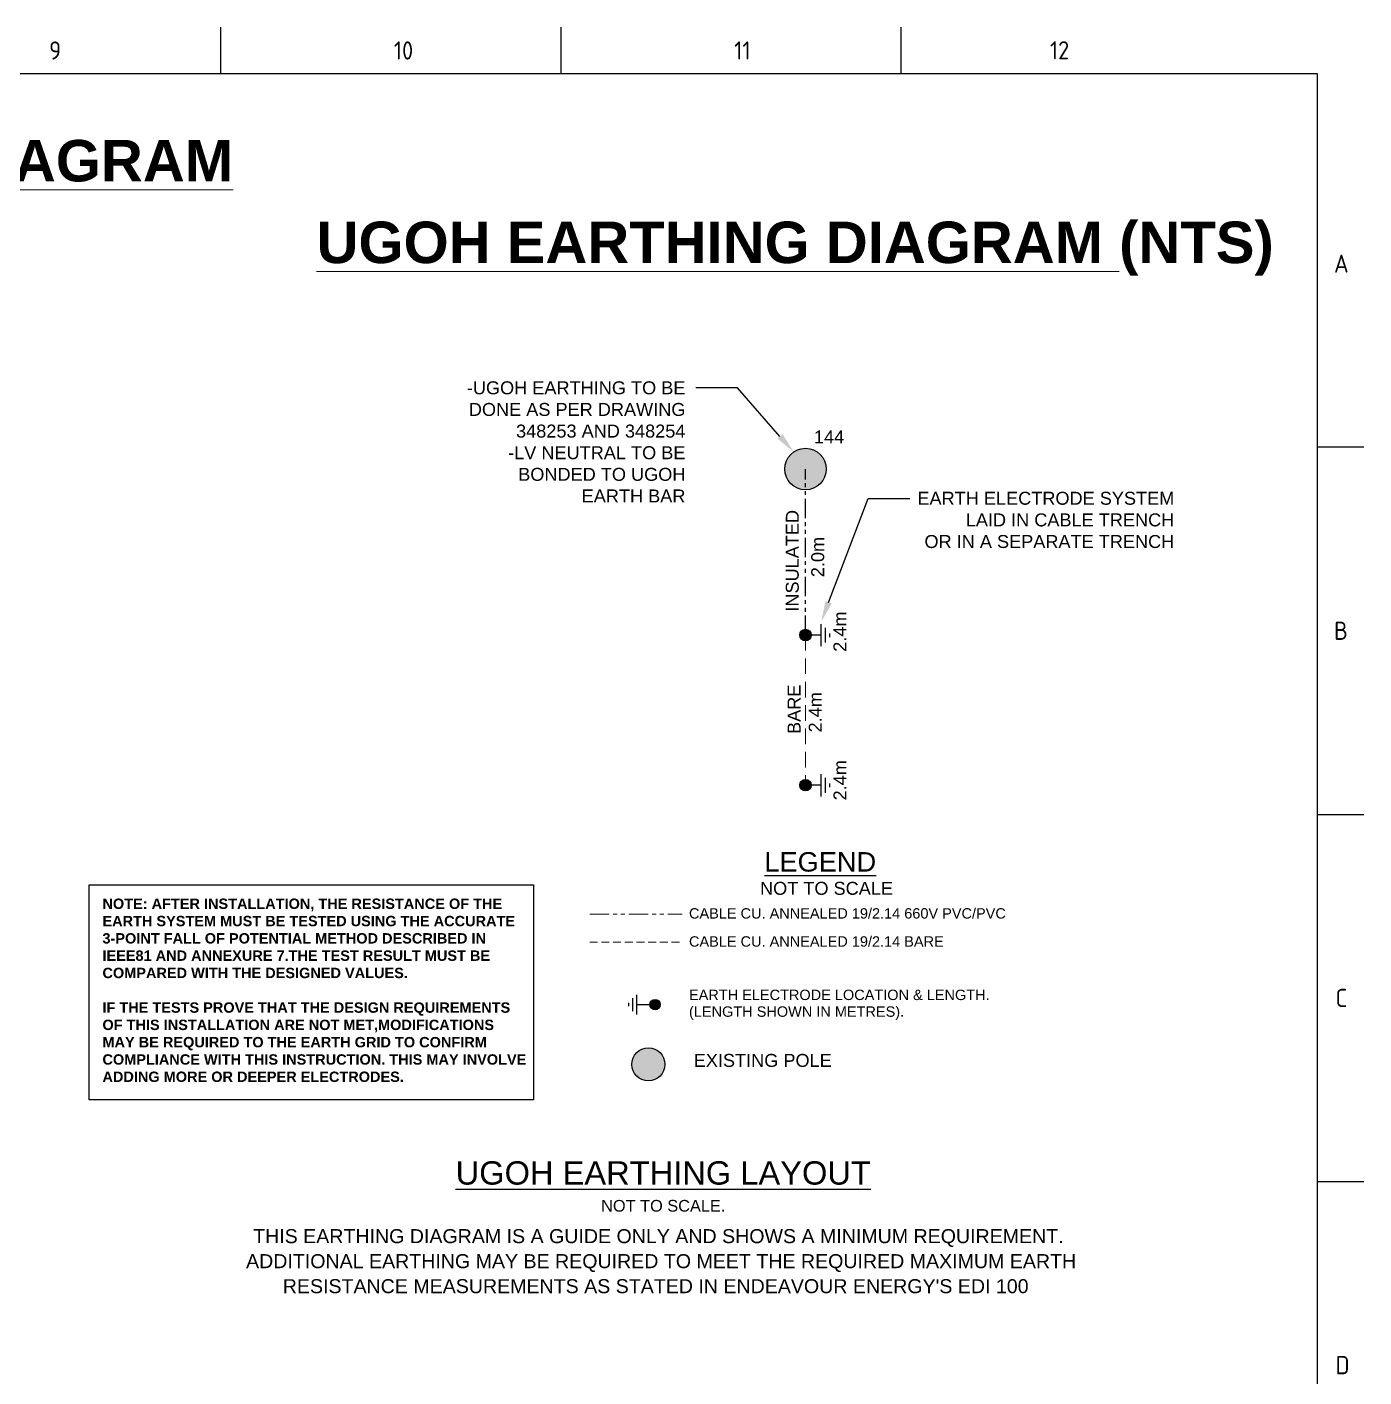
# Paper-space layout 'PAGE 2' of a CAD drawing. Header units: metres. Extents: x -188 to 85036, y -3 to 50921.
# Drawn here: x 555.3 to 812.8, y 323.3 to 583.4 of the extents above; entities that cross this region are included whole.
import ezdxf
from ezdxf import colors
from ezdxf.entities.mleader import LeaderData, LeaderLine
from ezdxf.enums import TextEntityAlignment as Align
from ezdxf.math import Vec2, Vec3

# ---------------------------------------------------------------- set-up
doc = ezdxf.new("R2010")
doc.units = ezdxf.units.M
doc.linetypes.add('DASHED', pattern=[0.75, 0.5, -0.25])
doc.linetypes.add('PHANTOM2', pattern=[1.25, 0.625, -0.125, 0.125, -0.125, 0.125, -0.125])
doc.layers.add('_User Miscellaneous1', color=7, linetype='Continuous')
doc.layers.add('Notes', color=7, linetype='Continuous')
doc.styles.add('ARIAL', font='arial.ttf', dxfattribs={"height": 2})
doc.styles.add('iecISOCP', font='isocp.shx')
doc.styles.get("Standard").update_dxf_attribs({"font": 'arial.ttf'})

# ---------------------------------------------------------------- blocks, each defined once
blk = doc.blocks.new('A1_FRAME_TITLE')
at = {"layer": '_User Miscellaneous1', "linetype": 'Continuous'}
for p, q in [((613.21, 574.39), (613.21, 583.39)), ((678.72, 574.39), (678.72, 583.39)), ((744.23, 574.39), (744.23, 583.39)), ((824.37, 5.97), (824.37, 574.39)), ((833.35, 502.43), (824.35, 502.43)), ((824.37, 431.68), (833.35, 431.68)), ((824.35, 360.93), (833.35, 360.93))]:
    blk.add_line(p, q, dxfattribs=at)
at = {"layer": '_User Miscellaneous1', "linetype": 'Continuous', "flags": 128}
blk.add_lwpolyline([(824.37, 574.39), (149.5, 574.39)], dxfattribs=at)
at = {"layer": '_User Miscellaneous1', "style": 'iecISOCP'}
for s, p in [('9', (580.11, 577.12)), ('10', (646.5, 577.12)), ('11', (712.06, 577.12)), ('12', (772.87, 577.16)), ('A', (827.58, 536.06)), ('B', (827.58, 465.31)), ('C', (827.87, 394.56)), ('D', (827.87, 323.81))]:
    blk.add_text(s, height=3.5, dxfattribs=at).set_placement(p)
at = {"layer": '_User Miscellaneous1', "style": 'iecISOCP', "flags": 8}
blk.add_attdef('VERSION_NO', text='', height=2.5, rotation=90, dxfattribs=at).set_placement((302.04, 43.81), align=Align.MIDDLE_CENTER)
at = {"layer": '_User Miscellaneous1'}
blk.add_attdef('DRAFT_NUM', (29.9, 23.29), '', height=2.5, rotation=90, dxfattribs=at)
at = {"layer": '_User Miscellaneous1', "style": 'iecISOCP'}
for tag, p in [('CAP_NO', (513.19, 43.46)), ('IE_NUM', (513.05, 37.81)), ('REF_No_1', (335.24, 32.31)), ('REF_1', (362.52, 32.31)), ('GEN_WO', (441.71, 31.76)), ('HV_SWITCH', (513.46, 32.16)), ('REF_No_2', (335.24, 26.31)), ('REF_2', (362.52, 26.31)), ('OH_WO', (441.71, 25.81)), ('UBD_REF', (513.05, 25.83)), ('REF_No_3', (335.24, 20.31)), ('REF_3', (362.52, 20.31)), ('UG_WO', (441.71, 20.05)), ('GIS_MAP_No', (513.05, 20.04)), ('REF_No_4', (335.24, 14.31)), ('REF_4', (362.52, 14.31)), ('SUB_WO', (441.71, 13.81)), ('HV_OP_DIAG', (513.33, 14.2)), ('LGA', (512.95, 7.78)), ('ExportID', (9.08, 2.39))]:
    blk.add_attdef(tag, p, '', height=2.5, dxfattribs=at)
for tag, height, p in [('T1', 3.5, (684.37, 39.47)), ('T2', 3.5, (684.37, 34.35)), ('scale', 2.5, (567.76, 33.27)), ('T3', 3.5, (684.37, 28.92)), ('DRAWN', 2.5, (567.76, 24.93)), ('T4', 3.5, (684.37, 23.66)), ('T5', 3.5, (684.37, 18.23)), ('REV', 5, (820.05, 17.1)), ('DATE', 2.5, (567.76, 16.88)), ('T6', 3.5, (684.37, 12.97)), ('CHD', 2.5, (567.76, 8.37)), ('DESIGN', 2.5, (605.62, 9.15))]:
    blk.add_attdef(tag, text='', height=height, dxfattribs=at).set_placement(p, align=Align.CENTER)
blk.add_attdef('NUM', text='', height=7, dxfattribs=at).set_placement((792.37, 20.12), align=Align.MIDDLE_CENTER)
for tag, p in [('NS', (790.71, 8.12)), ('SHTS', (805.41, 8.12))]:
    blk.add_attdef(tag, text='', height=2.5, dxfattribs=at).set_placement(p, align=Align.MIDDLE)
at = {"layer": 'Notes', "style": 'iecISOCP', "flags": 1}
for tag, p in [('ProjectType', (14.17, -26.8)), ('ProjectNumber', (23.56, -26.82)), ('DrawingNumber', (35.51, -26.8)), ('ProjectDescription', (47.56, -26.83)), ('ExportDate', (60.28, -26.79)), ('ExportUserName', (69.15, -26.8)), ('DesignerCompanyName', (81.48, -26.79)), ('ExportAreaOfInterest', (97.1, -26.81)), ('GIS_SUCCESS', (112, -26.78)), ('CAD_SUCCESS', (121.79, -26.78)), ('DEPOTCODE', (132.11, -26.88)), ('ExportCategories', (140.08, -26.8)), ('Comments', (154.38, -26.88))]:
    blk.add_attdef(tag, p, '', height=1, dxfattribs=at)

psp = doc.layouts.new('PAGE 2')

# ---------------------------------------------------------------- hatches: boundary and pattern name
at = {"layer": '_User Miscellaneous1'}
h = psp.add_hatch(color=256, dxfattribs=at)
h.dxf.hatch_style = 1
h.paths.add_polyline_path([(701.24, 498.22, 1), (709.24, 498.22, 1)])
h = psp.add_hatch(color=256, dxfattribs=at)
edge = h.paths.add_edge_path()
edge.add_arc((705.24, 466.22), 1.12, 7.7272, 367.7272)
h = psp.add_hatch(color=256, dxfattribs=at)
edge = h.paths.add_edge_path()
edge.add_arc((705.24, 437.3), 1.12, 7.7272, 367.7272)
h = psp.add_hatch(color=256, dxfattribs=at)
edge = h.paths.add_edge_path()
edge.add_arc((676.26, 395.02), 0.992, -462.7694, -102.7694)
h = psp.add_hatch(color=256, dxfattribs=at)
h.dxf.hatch_style = 1
h.paths.add_polyline_path([(678.17, 383.51, 1), (671.8, 383.51, 1)])

# ---------------------------------------------------------------- linework, layer by layer
at = {"layer": '_User Miscellaneous1', "linetype": 'PHANTOM2', "ltscale": 6}
psp.add_line((705.24, 466.23), (705.24, 498.22), dxfattribs=at)
at = {"layer": '_User Miscellaneous1'}
for p, q in [((708.18, 468.35), (708.18, 464.06)), ((708.18, 466.2), (705.26, 466.21)), ((709.04, 467.63), (709.03, 464.77)), ((709.89, 466.56), (709.89, 465.84)), ((708.18, 437.28), (705.26, 437.29)), ((708.18, 439.43), (708.18, 435.14)), ((709.04, 438.71), (709.03, 435.85)), ((709.89, 437.64), (709.89, 436.92)), ((671.91, 396.29), (671.91, 393.75)), ((672.68, 396.93), (672.68, 393.12)), ((671.15, 395.34), (671.15, 394.7)), ((672.68, 395.02), (675.27, 395.02))]:
    psp.add_line(p, q, dxfattribs=at)
at = {"layer": '_User Miscellaneous1', "linetype": 'DASHED', "lineweight": 0, "ltscale": 6}
psp.add_line((705.24, 466.23), (705.24, 437.31), dxfattribs=at)
at = {"layer": '_User Miscellaneous1', "linetype": 'PHANTOM2', "lineweight": 0, "ltscale": 6}
psp.add_line((663.7, 412.48), (681.48, 412.48), dxfattribs=at)
at = {"layer": '_User Miscellaneous1', "linetype": 'DASHED', "lineweight": 0, "ltscale": 3}
psp.add_line((663.7, 407.07), (681.48, 407.07), dxfattribs=at)
at = {"layer": '_User Miscellaneous1'}
psp.add_lwpolyline([(567.24, 418.13), (652.88, 418.13), (652.88, 376.69), (567.24, 376.69)], close=True, dxfattribs=at)
for centre, radius in [((705.24, 498.22), 4), ((705.24, 466.23), 1.12), ((705.24, 437.31), 1.12), ((676.26, 395.02), 0.992), ((674.98, 383.51), 3.19)]:
    psp.add_circle(centre, radius, dxfattribs=at)

# ---------------------------------------------------------------- block references
psp.add_blockref('A1_FRAME_TITLE', (-20.55, 0), dxfattribs=at)

# ---------------------------------------------------------------- texts
at = {"layer": '_User Miscellaneous1', "style": 'ARIAL'}
for s, p in [('INSULATED', (704.69, 480.54)), ('2.0m', (709.59, 481.26)), ('2.4m', (713.86, 466.89)), ('BARE', (705.04, 451.93)), ('2.4m', (709.11, 451.35)), ('2.4m', (713.88, 438.25))]:
    psp.add_text(s, height=2.5, rotation=90, dxfattribs=at).set_placement(p, align=Align.BOTTOM_CENTER)
for s, height, p in [('%%ULEGEND', 3.75, (708.08, 422.53)), ('THIS EARTHING DIAGRAM IS A GUIDE ONLY AND SHOWS A MINIMUM REQUIREMENT. ', 2.7, (677.43, 350.41)), ('ADDITIONAL EARTHING MAY BE REQUIRED TO MEET THE REQUIRED MAXIMUM EARTH', 2.7, (677.43, 345.59)), ("RESISTANCE MEASUREMENTS AS STATED IN ENDEAVOUR ENERGY'S EDI 100  ", 2.7, (677.43, 340.77))]:
    psp.add_text(s, height=height, dxfattribs=at).set_placement(p, align=Align.MIDDLE_CENTER)
for s, p in [('CABLE CU. ANNEALED 19/2.14 660V PVC/PVC', (682.8, 411.6)), ('CABLE CU. ANNEALED 19/2.14 BARE', (682.8, 406.19)), ('EARTH ELECTRODE LOCATION & LENGTH.', (682.8, 395.9)), ('(LENGTH SHOWN IN METRES).', (682.8, 392.68))]:
    psp.add_text(s, height=2, dxfattribs=at).set_placement(p)
for s, height, p in [('%%UUGOH EARTHING LAYOUT', 4.5, (677.84, 358.99)), ('NOT TO SCALE.', 2.25, (677.84, 354.46))]:
    psp.add_text(s, height=height, dxfattribs=at).set_placement(p, align=Align.BOTTOM_CENTER)
at = {"layer": '_User Miscellaneous1', "lineweight": 0, "char_height": 8}
for s, width, insert, attachment_point in [('{\\fArial|b1|i0|c0|p34;\\LPADMOUNT SUBSTATION EARTHING DIAGRAM\\P\\l                                  (NTS)}', 270.3578, (336.74, 561.63), 1), ('{\\fArial|b1|i0|c0|p34;\\LUGOH EARTHING DIAGRAM \\l(NTS)}', 281.5853, (703.25, 540.69), 5)]:
    psp.add_mtext_dynamic_manual_height_columns(s, width=width, gutter_width=4, heights=[0], dxfattribs=dict(at, insert=insert, attachment_point=attachment_point))
at = {"layer": '_User Miscellaneous1', "attachment_point": 1}
for s, width, insert, char_height in [('144', 12.4341, (706.86, 505.66), 2.5), ('NOT TO SCALE', 27.7859, (696.48, 418.68), 2.5), ('{\\fArial|b1|i0|c0|p34;NOTE: AFTER INSTALLATION, THE RESISTANCE OF THE EARTH SYSTEM MUST BE TESTED USING THE ACCURATE 3-POINT FALL OF POTENTIAL METHOD DESCRIBED IN IEEE81 AND ANNEXURE 7.THE TEST RESULT MUST BE COMPARED WITH THE DESIGNED VALUES.\\P\\PIF THE TESTS PROVE THAT THE DESIGN REQUIREMENTS OF THIS INSTALLATION ARE NOT MET,MODIFICATIONS MAY BE REQUIRED TO THE EARTH GRID TO CONFIRM COMPLIANCE WITH THIS INSTRUCTION. THIS MAY INVOLVE ADDING MORE OR DEEPER ELECTRODES. }', 81.4959, (569.83, 415.46), 2), ('{\\C7;EXISTING POLE}', 30.4797, (683.71, 385.52), 2.5)]:
    psp.add_mtext_dynamic_manual_height_columns(s, width=width, gutter_width=4, heights=[0], dxfattribs=dict(at, insert=insert, char_height=char_height))

# ---------------------------------------------------------------- leaders
at = {"layer": '_User Miscellaneous1'}
ml = psp.add_multileader_mtext('Standard', dxfattribs=at)
ml.set_content('-UGOH EARTHING TO BE DONE AS PER DRAWING 348253 AND 348254\\P-LV NEUTRAL TO BE BONDED TO UGOH EARTH BAR', color=256)
ml.set_leader_properties()
ml.build(insert=Vec2(0, 0))
ctx = ml.context
ctx.base_point, ctx.char_height, ctx.plane_origin = Vec3(635.63, 513.87), 2.5, Vec3(633.66, 498.76)
ctx.text_align_type = 2
notes = []
notes.append((ctx, [(1, (1, 1, 0), (692.11, 513.87), (-1, 0), 8, [(0, [(702.96, 501.51)], 0, [])])]))
ctx.mtext.insert, ctx.mtext.width, ctx.mtext.alignment, ctx.mtext.flow_direction = Vec3(682.11, 515.12), 44.7306, 3, 5
ml = psp.add_multileader_mtext('Standard', dxfattribs=at)
ml.set_content('EARTH ELECTRODE SYSTEM\\PLAID IN CABLE TRENCH\\POR IN A SEPARATE TRENCH', color=256)
ml.set_leader_properties()
ml.build(insert=Vec2(0, 0))
ctx = ml.context
ctx.base_point, ctx.char_height, ctx.plane_origin = Vec3(725.32, 492.56), 2.5, Vec3(790.99, 470.52)
ctx.text_align_type = 2
notes.append((ctx, [(1, (1, 1, 0), (717.32, 492.56), (1, 0), 8, [(0, [(708.27, 468.79)], 0, [])])]))
ctx.mtext.insert, ctx.mtext.alignment, ctx.mtext.flow_direction = Vec3(776.27, 493.84), 3, 5
for ctx, leaders in notes:
    for number, flags, end, landing, length, lines in leaders:
        leader = LeaderData()
        leader.index, (leader.has_last_leader_line, leader.has_dogleg_vector, leader.attachment_direction) = number, flags
        leader.last_leader_point, leader.dogleg_vector, leader.dogleg_length = Vec3(end), Vec3(landing), length
        for number, points, colour, breaks in lines:
            line = LeaderLine()
            line.index, line.vertices, line.color, line.breaks = number, Vec3.list(points), colors.encode_raw_color(colour), breaks
            leader.lines.append(line)
        ctx.leaders.append(leader)

doc.saveas('drawing.dxf')
